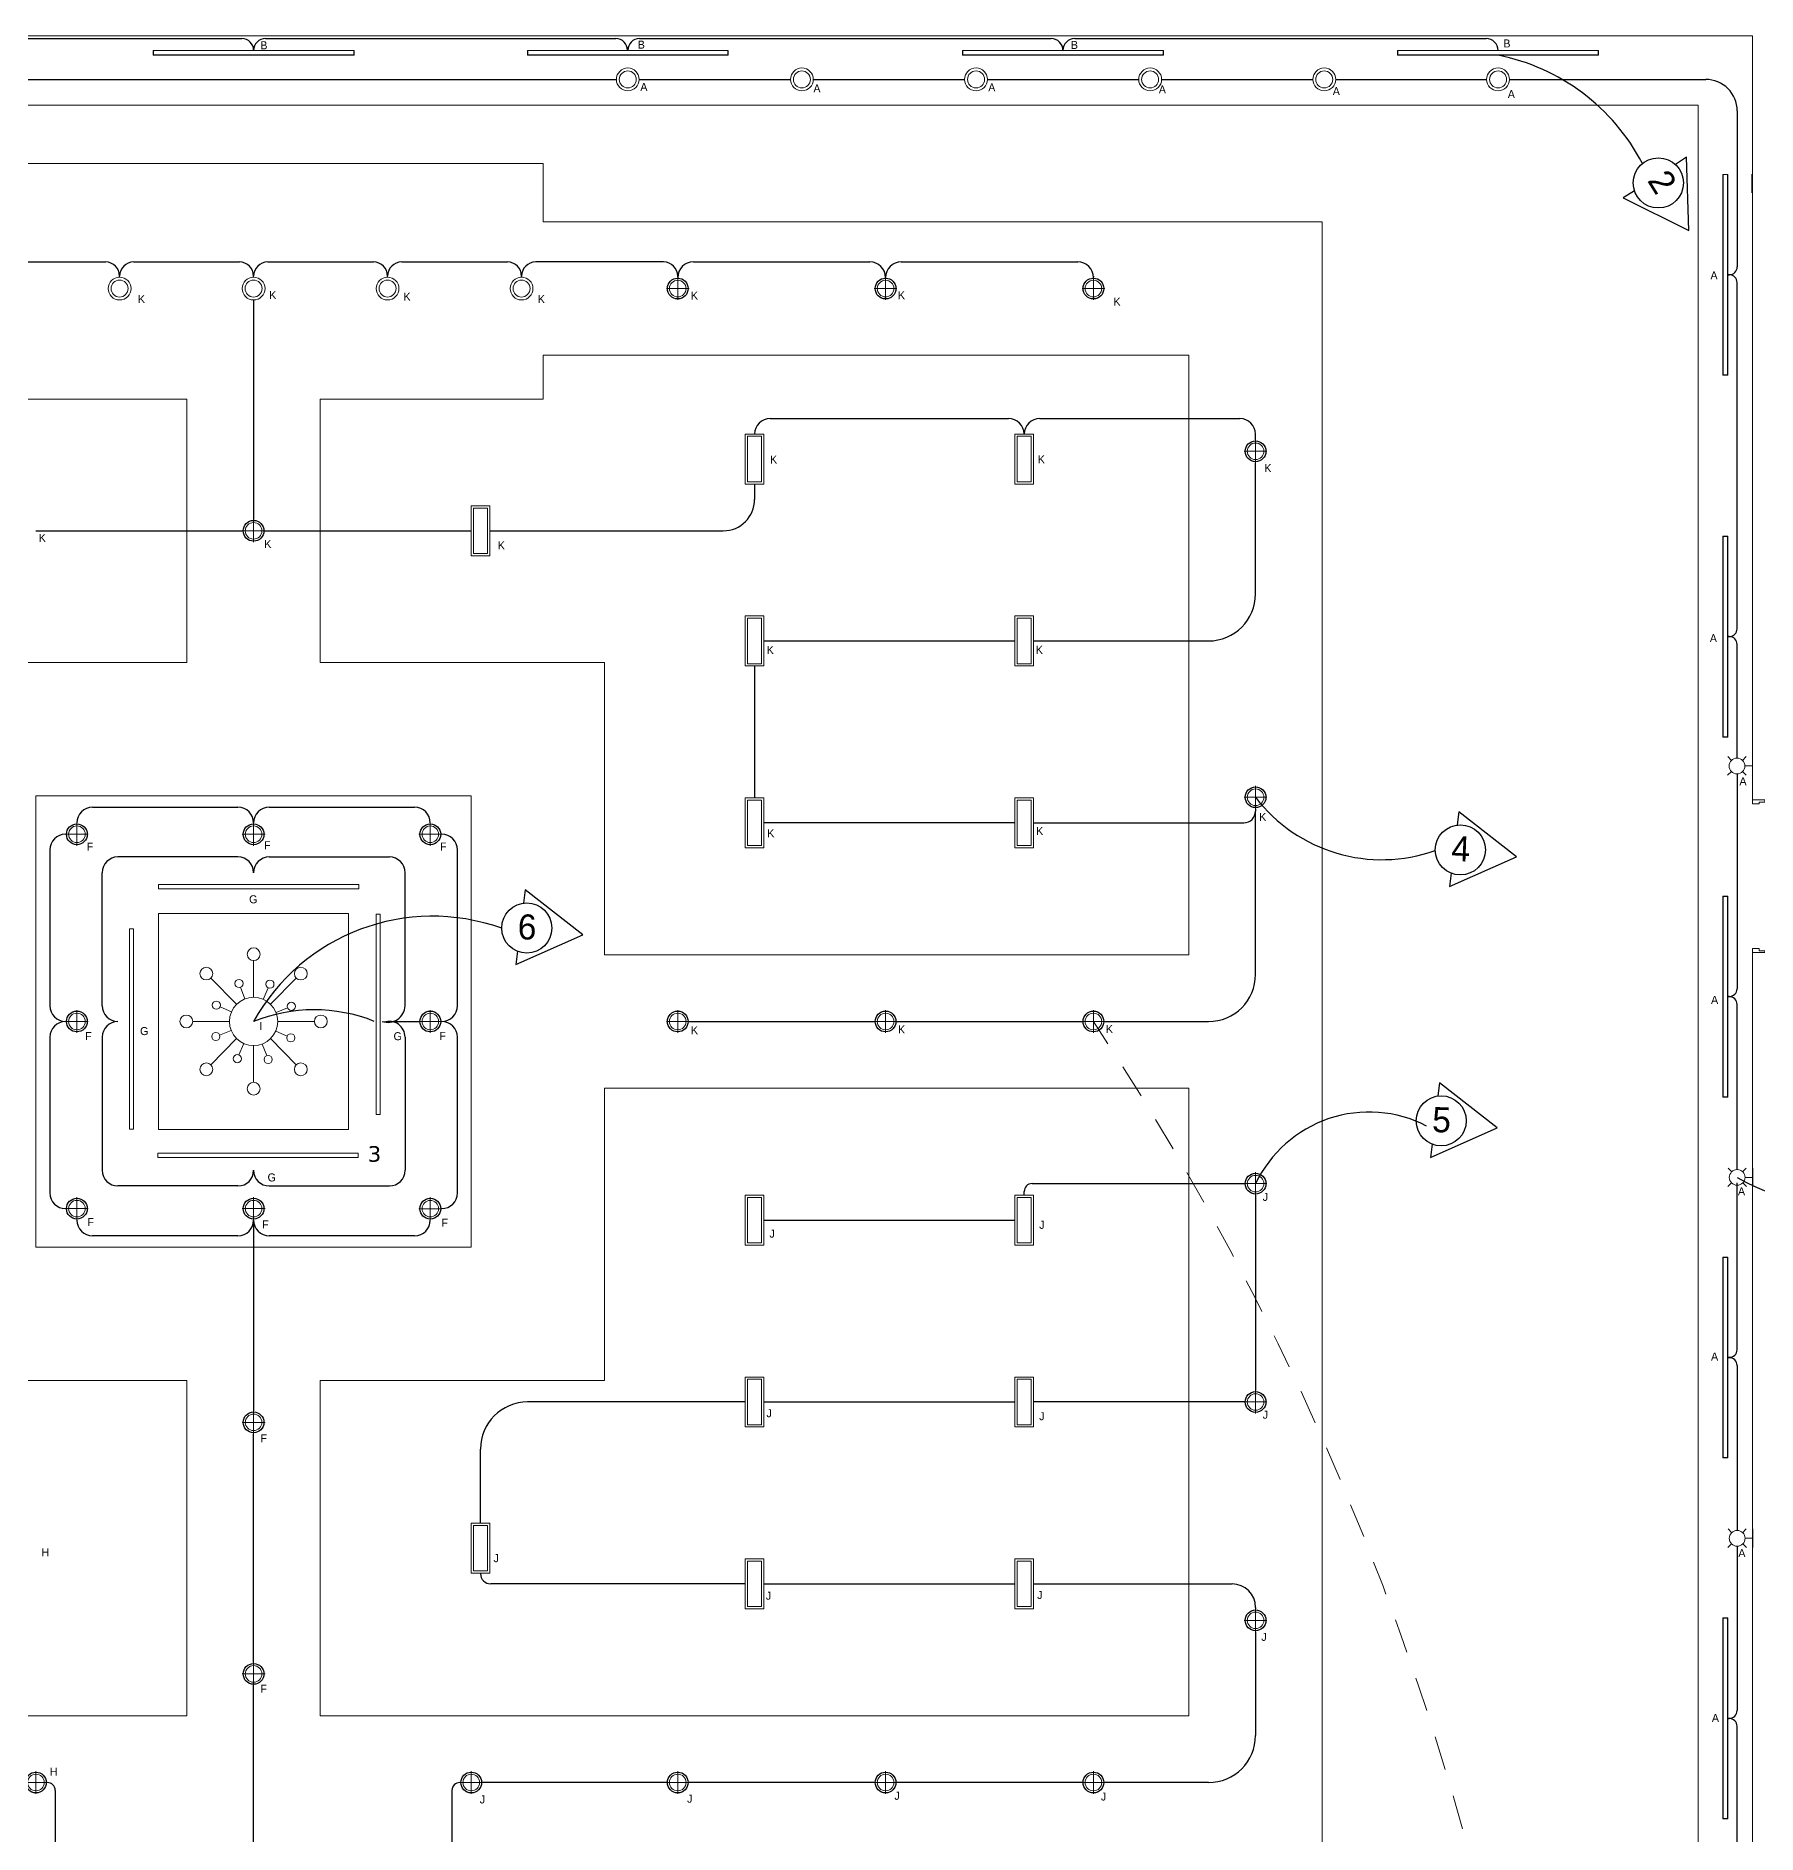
# Model space of a CAD drawing. Header units: inches. Extents: x -2 to 2474, y 1 to 287.
# Drawn here: x 49.32 to 86.95, y 178.92 to 218.22 of the extents above; entities that cross this region are included whole.
import ezdxf

# ---------------------------------------------------------------- set-up
doc = ezdxf.new("R2010")
doc.units = ezdxf.units.IN
doc.header["$MEASUREMENT"] = 0
doc.linetypes.add('JIS_02_0.7', pattern=[1.35, 0.75, -0.6])
for name, color, linetype in [('0.05', 8, 'Continuous'), ('0.09', 2, 'Continuous'), ('0.25', 4, 'Continuous'), ("ELEC'L LTS. & C.O.s", 2, 'Continuous'), ('FLORESCENT', 2, 'Continuous'), ('PDF_0', 7, 'Continuous')]:
    doc.layers.add(name, color=color, linetype=linetype)
doc.layers.add('DLX_LUM', color=7, linetype='Continuous', true_color=0xffd400)
doc.layers.add('DLX_LUMKEY_IDX', color=7, linetype='Continuous', true_color=0x969696)
doc.layers.add('light ln', color=50, linetype='Continuous', lineweight=30)
doc.layers.add('LIGHTS', color=1, linetype='Continuous', lineweight=0)
doc.styles.add('TableTextStyle', font='')
doc.styles.get('TableTextStyle').set_extended_font_data('VERDANA.TTF')

# ---------------------------------------------------------------- blocks, each defined once
blk = doc.blocks.new('FL')
at = {"color": 1}
for p, q in [((-220, 0), (220, 0)), ((0, -220), (0, 220))]:
    blk.add_line(p, q, dxfattribs=at)
blk.add_circle((0, 0), 160, dxfattribs=at)
at = {"layer": '0.09'}
blk.add_circle((0, 0), 200, dxfattribs=at)
blk = doc.blocks.new('circuit')
at = {"color": 0, "lineweight": -2}
for p, q in [((39.528, 74.559), (39.228, 74.059)), ((39.828, 74.059), (39.528, 74.559)), ((39.228, 74.059), (39.334, 74.059)), ((39.721, 74.059), (39.828, 74.059))]:
    blk.add_line(p, q, dxfattribs=at)
blk.add_circle((39.528, 74.109), 0.2, dxfattribs=at)

msp = doc.modelspace()

# ---------------------------------------------------------------- linework, layer by layer
at = {"lineweight": 5}
for p, q in [((86.84643, 201.44121), (86.84643, 218.22183)), ((22.92814, 216.70837), (85.66049, 216.70837)), ((85.66049, 216.70837), (85.65715, 165.40552)), ((77.43942, 214.15903), (77.43942, 145.32785)), ((72.43752, 212.70152), (72.66426, 212.70152)), ((60.40529, 210.28578), (60.40529, 211.24401)), ((74.5244, 211.24401), (60.40529, 211.24401)), ((74.5244, 211.24401), (74.5244, 198.14105)), ((52.61927, 210.28578), (47.74826, 210.28578)), ((52.61927, 204.52836), (52.61927, 210.28578)), ((55.53428, 204.52836), (55.53428, 210.28578)), ((60.40529, 210.28578), (55.53428, 210.28578)), ((46.40343, 204.52836), (52.61927, 204.52836)), ((55.53428, 204.52836), (61.75012, 204.52836)), ((61.75012, 204.52836), (61.75012, 198.14105)), ((49.31845, 201.61334), (58.83511, 201.61334)), ((49.31845, 201.61334), (49.31845, 191.75374)), ((58.83511, 201.61334), (58.83511, 191.75374)), ((61.75012, 198.14105), (74.5244, 198.14105)), ((87.11296, 198.18955), (86.84643, 198.18955)), ((61.75012, 195.22603), (74.5244, 195.22603)), ((61.75012, 195.22603), (61.75012, 188.83872)), ((74.5244, 195.22603), (74.5244, 181.50832)), ((49.31845, 191.75374), (58.83511, 191.75374)), ((46.40343, 188.83872), (52.61927, 188.83872)), ((52.61927, 188.83872), (52.61927, 181.50832)), ((55.53428, 188.83872), (61.75012, 188.83872)), ((55.53428, 188.83872), (55.53428, 181.50832)), ((33.62915, 181.50832), (52.61927, 181.50832)), ((55.53428, 181.50832), (74.5244, 181.50832))]:
    msp.add_line(p, q, dxfattribs=at)
for points in [[(30.71414, 214.15903), (47.74826, 214.15903), (47.74826, 215.43132), (60.40529, 215.43132), (60.40529, 214.15903), (77.43942, 214.15903)], [(52.00003, 199.04347), (56.15352, 199.04347), (56.15352, 194.3236), (52.00003, 194.3236), (52.00003, 199.04347)]]:
    msp.add_lwpolyline(points, dxfattribs=at)
at = {"layer": '0.05', "lineweight": 5}
for p, q in [((53.88798, 197.17617), (53.79057, 197.43033)), ((54.28835, 197.16682), (54.39751, 197.41616)), ((53.59349, 196.89511), (53.34415, 197.00427)), ((54.56681, 196.87899), (54.81962, 196.97982)), ((53.58675, 196.48809), (53.33393, 196.38725)), ((53.8652, 196.20025), (53.75605, 195.95092)), ((54.26558, 196.19091), (54.36298, 195.93675)), ((54.56006, 196.47196), (54.8094, 196.36281))]:
    msp.add_line(p, q, dxfattribs=at)
for centre in [(53.75864, 197.51364), (54.43329, 197.4979), (53.26242, 197.04005), (54.9025, 197.01288), (53.25106, 196.3542), (54.89114, 196.32703), (53.72027, 195.86918), (54.39492, 195.85344)]:
    msp.add_circle(centre, 0.08922, dxfattribs=at)
at = {"layer": '0.25'}
for p, q in [((46.15817, 218.16489), (53.81957, 218.16489)), ((54.33398, 218.16489), (61.99539, 218.16489)), ((62.51482, 218.16489), (71.51322, 218.16489)), ((72.02763, 218.16489), (81.02603, 218.16489)), ((54.07678, 217.90768), (54.07678, 217.90768)), ((46.15037, 217.27241), (62.0082, 217.27241)), ((62.50703, 217.27241), (65.81487, 217.27241)), ((66.31369, 217.27241), (69.62153, 217.27241)), ((70.12036, 217.27241), (73.4282, 217.27241)), ((73.92702, 217.27241), (77.23486, 217.27241)), ((77.73369, 217.27241), (81.03382, 217.27241)), ((81.53265, 217.27241), (85.82511, 217.27241)), ((86.511, 216.5865), (86.51087, 213.17381)), ((48.5272, 213.28215), (50.83902, 213.28215)), ((51.45632, 213.28215), (53.76813, 213.28215)), ((54.38543, 213.28215), (56.69724, 213.28215)), ((57.31454, 213.28215), (59.62635, 213.28215)), ((63.04088, 213.28215), (60.24365, 213.28215)), ((63.69228, 213.28215), (67.55038, 213.28215)), ((68.23627, 213.28215), (72.09438, 213.28215)), ((86.19863, 213.00234), (86.19863, 213.00234)), ((86.19863, 213.00234), (86.19863, 213.00234)), ((86.30495, 213.00234), (86.3394, 213.00234)), ((86.339, 213.00234), (86.30495, 213.00234)), ((51.14767, 212.95093), (51.14767, 212.97351)), ((51.14767, 212.95093), (51.14767, 212.97351)), ((54.07678, 212.95093), (54.07678, 212.97351)), ((54.07678, 212.95093), (54.07678, 212.97351)), ((57.00589, 212.95093), (57.00589, 212.97351)), ((57.00589, 212.95093), (57.00589, 212.97351)), ((59.935, 212.95093), (59.935, 212.97351)), ((59.935, 212.97351), (59.935, 212.95093)), ((63.34953, 212.95093), (63.34953, 212.97351)), ((67.89333, 212.93921), (67.89333, 212.93921)), ((67.89333, 212.93921), (67.89333, 212.93921)), ((72.43732, 212.93921), (72.43732, 212.93921)), ((72.43752, 212.97351), (72.43752, 212.95093)), ((86.51047, 205.26708), (86.51047, 212.83087)), ((54.07678, 212.45211), (54.07678, 207.65648)), ((65.37229, 209.86283), (70.58056, 209.86283)), ((71.26645, 209.86283), (75.63897, 209.86283)), ((65.02934, 209.51989), (65.02934, 209.51989)), ((70.9235, 209.51989), (70.9235, 209.51989)), ((70.9235, 209.51989), (70.9235, 209.51989)), ((75.98191, 209.39386), (75.98191, 209.51989)), ((64.82701, 208.97461), (64.82701, 208.97461)), ((70.72117, 208.97461), (70.72117, 208.97461)), ((75.98191, 206.02873), (75.98191, 208.89503)), ((65.02934, 208.42933), (65.02934, 208.09295)), ((49.31845, 207.40707), (53.85004, 207.40707)), ((53.82736, 207.40707), (53.82736, 207.40707)), ((54.30352, 207.40707), (58.83511, 207.40707)), ((59.23978, 207.40707), (64.34346, 207.40707)), ((59.03744, 206.86179), (59.03744, 206.86179)), ((64.82701, 204.9999), (64.82701, 204.9999)), ((64.82701, 204.9999), (64.82701, 204.9999)), ((65.23168, 204.9999), (70.72117, 204.9999)), ((70.72117, 204.9999), (70.72117, 204.9999)), ((70.72117, 204.9999), (70.72117, 204.9999)), ((71.12584, 204.9999), (74.95308, 204.9999)), ((86.19863, 205.09561), (86.19863, 205.09561)), ((86.19863, 205.09561), (86.19863, 205.09561)), ((86.30495, 205.09561), (86.339, 205.09561)), ((86.339, 205.09561), (86.30495, 205.09561)), ((86.51047, 202.43881), (86.51047, 204.92414)), ((65.02934, 204.45462), (65.02934, 201.57047)), ((86.51043, 202.09572), (86.50995, 197.39843)), ((50.55636, 201.36659), (53.73383, 201.36659)), ((54.41972, 201.36659), (57.5972, 201.36659)), ((75.7325, 201.58316), (75.7325, 201.58316)), ((75.98191, 201.33375), (75.98191, 201.2824)), ((75.98191, 197.71237), (75.98191, 201.2824)), ((50.21341, 201.02365), (50.21341, 201.02365)), ((54.07678, 201.02365), (54.07678, 201.02365)), ((64.82701, 201.0252), (64.82701, 201.0252)), ((70.72117, 201.0252), (65.23168, 201.0252)), ((70.72117, 201.0252), (70.72117, 201.0252)), ((71.12584, 201.0252), (71.12584, 201.0252)), ((71.12584, 201.0252), (75.7247, 201.0252)), ((49.62106, 200.43129), (49.62106, 197.02648)), ((49.964, 200.77423), (49.964, 200.77423)), ((58.5325, 197.02648), (58.5325, 200.43129)), ((65.02934, 200.47992), (65.02934, 200.47992)), ((70.9235, 200.47992), (70.9235, 200.47992)), ((53.73383, 200.27807), (51.10838, 200.27807)), ((54.41972, 200.27807), (57.04517, 200.27807)), ((50.76544, 197.02648), (50.76544, 199.93513)), ((54.07678, 199.93513), (54.07678, 199.93513)), ((54.07678, 199.93513), (54.07678, 199.93513)), ((57.38812, 197.02648), (57.38812, 199.93513)), ((63.34953, 196.93295), (63.34953, 196.93295)), ((63.34953, 196.93295), (63.34953, 196.93295)), ((67.89353, 196.93295), (67.89353, 196.93295)), ((67.89353, 196.93295), (67.89353, 196.93295)), ((72.43752, 196.93295), (72.43752, 196.93295)), ((72.43752, 196.93295), (72.43752, 196.93295)), ((86.19863, 197.18887), (86.19863, 197.18887)), ((86.19863, 197.18887), (86.19863, 197.18887)), ((86.30495, 197.22697), (86.33766, 197.22697)), ((86.33766, 197.22697), (86.30495, 197.22697)), ((86.50913, 193.44719), (86.50913, 197.0555)), ((49.964, 196.68354), (49.964, 196.68354)), ((51.10838, 196.68354), (51.10838, 196.68354)), ((51.10838, 196.68354), (51.10838, 196.68354)), ((57.04517, 196.68354), (57.04517, 196.68354)), ((57.04517, 196.68354), (57.04517, 196.68354)), ((57.04517, 196.68354), (57.69073, 196.68354)), ((63.59895, 196.68354), (67.64411, 196.68354)), ((68.14294, 196.68354), (72.18811, 196.68354)), ((72.68693, 196.68354), (74.95308, 196.68354)), ((49.62106, 196.3406), (49.62106, 192.93579)), ((50.76544, 196.3406), (50.76544, 193.43195)), ((57.38812, 196.3406), (57.38812, 193.43195)), ((58.5325, 192.93579), (58.5325, 196.3406)), ((54.07678, 193.43195), (54.07678, 193.43195)), ((54.07678, 193.43195), (54.07678, 193.43195)), ((53.73383, 193.08901), (51.10838, 193.08901)), ((54.41972, 193.08901), (57.04517, 193.08901)), ((70.9235, 192.88716), (70.9235, 192.96768)), ((71.09497, 193.13915), (75.7325, 193.13915)), ((86.50913, 189.51076), (86.50913, 193.15979)), ((75.98191, 192.88973), (75.98191, 188.61659)), ((54.07678, 192.34343), (54.07678, 188.17183)), ((65.23168, 192.34188), (70.72117, 192.34188)), ((70.72117, 192.34188), (70.72117, 192.34188)), ((53.73383, 192.00049), (50.55636, 192.00049)), ((57.5972, 192.00049), (54.41972, 192.00049)), ((86.19863, 189.28213), (86.19863, 189.28213)), ((86.19863, 189.28213), (86.19863, 189.28213)), ((86.30495, 189.33929), (86.33766, 189.33929)), ((86.33764, 189.33929), (86.30495, 189.33929)), ((86.50911, 189.1678), (86.50875, 185.5595)), ((64.82701, 188.36717), (60.06627, 188.36717)), ((64.82701, 188.36717), (64.82701, 188.36717)), ((64.82701, 188.36717), (64.82701, 188.36717)), ((65.23168, 188.36717), (70.72117, 188.36717)), ((70.72117, 188.36717), (70.72117, 188.36717)), ((70.72117, 188.36717), (70.72117, 188.36717)), ((75.7325, 188.36717), (71.12584, 188.36717)), ((54.07678, 182.67403), (54.07678, 187.67301)), ((59.03744, 185.7188), (59.03744, 187.33835)), ((58.83511, 185.17352), (58.83511, 185.17352)), ((86.50871, 185.21638), (86.50834, 181.62306)), ((59.03744, 184.62824), (59.03744, 184.61538)), ((64.82701, 184.39247), (59.26036, 184.39247)), ((64.82701, 184.39247), (64.82701, 184.39247)), ((65.23168, 184.39247), (70.72117, 184.39247)), ((70.72117, 184.39247), (70.72117, 184.39247)), ((71.12584, 184.39247), (75.4675, 184.39247)), ((75.98191, 183.87805), (75.98191, 183.84461)), ((75.98191, 183.34579), (75.98191, 181.07964)), ((54.07678, 177.92642), (54.07678, 182.17521)), ((86.19863, 181.37539), (86.19863, 181.37539)), ((86.19863, 181.37539), (86.19863, 181.37539)), ((86.30495, 181.4516), (86.33647, 181.4516)), ((86.33687, 181.4516), (86.30495, 181.4516)), ((86.50794, 177.6718), (86.50794, 181.28013)), ((49.56786, 180.05081), (49.56786, 180.05081)), ((58.5857, 180.05081), (58.5857, 180.05081)), ((63.10012, 180.05081), (59.08452, 180.05081)), ((67.64411, 180.05081), (63.59895, 180.05081)), ((72.18811, 180.05081), (68.14294, 180.05081)), ((74.95308, 180.05081), (72.68693, 180.05081)), ((49.73933, 179.87934), (49.73933, 175.27104)), ((58.41422, 179.87934), (58.41422, 175.09957))]:
    msp.add_line(p, q, dxfattribs=at)
at = {"layer": '0.25', "color": 5}
msp.add_line((53.82736, 212.70152), (53.82736, 212.70152), dxfattribs=at)
at = {"layer": '0.25'}
for centre, radius, start, end in [((53.81957, 217.90768), 0.25721, 0, 89.999997), ((54.33398, 217.90768), 0.25721, 89.999997, 180), ((61.99539, 217.90768), 0.25721, 0, 89.999997), ((62.51482, 217.90768), 0.25721, 90.000001, 180), ((71.51322, 217.90768), 0.25721, 0, 90.000001), ((72.02763, 217.90768), 0.25721, 90.000001, 180), ((81.02603, 217.90768), 0.25721, 0, 90.000001), ((80.39613, 213.33204), 4.55652, 27.465401, 78.773448), ((85.82511, 216.58652), 0.68589, 359.997861, 90), ((50.83902, 212.97351), 0.30865, 0, 90), ((51.45632, 212.97351), 0.30865, 90, 180), ((53.76813, 212.97351), 0.30865, 0, 90), ((54.38543, 212.97351), 0.30865, 90, 180), ((56.69724, 212.97351), 0.30865, 0, 90), ((57.31454, 212.97351), 0.30865, 90, 180), ((59.62635, 212.97351), 0.30865, 0, 90), ((60.24365, 212.97351), 0.30865, 90, 180), ((63.04088, 212.97351), 0.30865, 0, 90), ((63.69228, 212.93921), 0.34294, 90, 180), ((67.55038, 212.93921), 0.34294, 0, 90), ((68.23627, 212.93921), 0.34294, 90, 180), ((72.09438, 212.93921), 0.34294, 0, 90), ((86.339, 212.83087), 0.17147, 0, 90), ((86.3394, 213.17382), 0.17147, 270, 359.997861), ((86.3394, 213.17382), 0.17147, 270, 359.997861), ((65.37229, 209.51989), 0.34294, 90, 180), ((70.58056, 209.51989), 0.34294, 0, 90), ((71.26645, 209.51989), 0.34294, 90, 180), ((75.63897, 209.51989), 0.34294, 0, 90), ((64.34346, 208.09295), 0.68589, 270, 0), ((74.95308, 206.02873), 1.02883, 270, 0), ((86.339, 205.26708), 0.17147, 270, 270), ((86.339, 205.26708), 0.17147, 270, 0), ((86.339, 205.26708), 0.17147, 270, 0), ((86.339, 204.92414), 0.17147, 90, 90), ((86.339, 204.92414), 0.17147, 0, 90), ((50.55636, 201.02365), 0.34294, 90, 180), ((53.73383, 201.02365), 0.34294, 0, 90), ((54.41972, 201.02365), 0.34294, 90, 180), ((57.5972, 201.02365), 0.34294, 0, 90), ((75.7247, 201.2824), 0.25721, 270, 0), ((78.73961, 203.68914), 3.46988, 217.368058, 289.734039), ((49.964, 200.43129), 0.34294, 90, 180), ((58.18955, 200.43129), 0.34294, 0, 90), ((51.10838, 199.93513), 0.34294, 90, 180), ((53.73383, 199.93513), 0.34294, 0, 90), ((54.41972, 199.93513), 0.34294, 90, 180), ((57.04517, 199.93513), 0.34294, 0, 90), ((57.98838, 194.50653), 4.47661, 70.257519, 150.901868), ((74.95308, 197.71237), 1.02883, 270, 0), ((86.33848, 197.39844), 0.17147, 270, 359.994146), ((49.964, 197.02648), 0.34294, 180, 270), ((51.10838, 197.02648), 0.34294, 180, 270), ((55.39995, 193.37581), 3.56256, 68.318147, 111.802674), ((57.01292, 197.03984), 0.37544, 250.4351, 357.960466), ((58.18955, 197.02648), 0.34294, 270, 0), ((86.33766, 197.0555), 0.17147, 0, 90), ((86.33766, 197.0555), 0.17147, 0, 90), ((49.964, 196.3406), 0.34294, 90, 180), ((51.10838, 196.3406), 0.34294, 90, 180), ((57.04194, 196.33926), 0.34617, 0.221406, 109.308733), ((58.18955, 196.3406), 0.34294, 0, 90), ((78.46323, 191.95393), 2.74985, 62.752919, 154.468333), ((51.10838, 193.43195), 0.34294, 180, 270), ((53.73383, 193.43195), 0.34294, 270, 0), ((54.41972, 193.43195), 0.34294, 180, 270), ((57.04517, 193.43195), 0.34294, 270, 0), ((71.09497, 192.96768), 0.17147, 90, 180), ((88.52748, 196.67701), 3.95412, 239.340629, 289.538449), ((49.964, 192.93579), 0.34294, 180, 270), ((58.18955, 192.93579), 0.34294, 270, 0), ((50.55636, 192.34343), 0.34294, 180, 270), ((53.73383, 192.34343), 0.34294, 270, 0), ((54.41972, 192.34343), 0.34294, 180, 270), ((57.5972, 192.34343), 0.34294, 270, 0), ((86.33766, 189.51076), 0.17147, 270, 0), ((86.33764, 189.16782), 0.17147, 359.994146, 90), ((60.06627, 187.33835), 1.02883, 90, 180), ((59.26036, 184.61538), 0.22291, 180, 270), ((75.4675, 183.87805), 0.51441, 0, 90), ((86.33687, 181.62307), 0.17147, 270, 359.994146), ((86.33647, 181.28013), 0.17147, 0, 90), ((74.95308, 181.07964), 1.02883, 270, 0), ((49.56786, 179.87934), 0.17147, 0, 90), ((58.5857, 179.87934), 0.17147, 90, 180)]:
    msp.add_arc(centre, radius, start, end, dxfattribs=at)
at = {"layer": '0.25', "linetype": 'JIS_02_0.7', "lineweight": 9}
msp.add_arc((20.77971, 162.38678), 62.00642, 359.3609808, 33.5810598, dxfattribs=at)
at = {"layer": 'DLX_LUM', "lineweight": 5, "transparency": 33554585}
for points in [[(58.88312, 206.9098, 0), (59.18491, 206.9098, 0)], [(59.18491, 206.9098, 0), (58.88312, 206.9098, 0)], [(64.87502, 204.50264, 0), (65.17681, 204.50264, 0)], [(65.17681, 204.50264, 0), (64.87502, 204.50264, 0)], [(70.76918, 204.50264, 0), (71.07097, 204.50264, 0)], [(71.07097, 204.50264, 0), (70.76918, 204.50264, 0)], [(64.87502, 200.52793, 0), (65.17681, 200.52793, 0)], [(65.17681, 200.52793, 0), (64.87502, 200.52793, 0)], [(70.76918, 200.52793, 0), (71.07097, 200.52793, 0)], [(71.07097, 200.52793, 0), (70.76918, 200.52793, 0)], [(64.87502, 187.86991, 0), (65.17681, 187.86991, 0)], [(65.17681, 187.86991, 0), (64.87502, 187.86991, 0)], [(70.76918, 187.86991, 0), (71.07097, 187.86991, 0)], [(71.07097, 187.86991, 0), (70.76918, 187.86991, 0)], [(58.88312, 184.67625, 0), (59.18491, 184.67625, 0)], [(59.18491, 184.67625, 0), (58.88312, 184.67625, 0)], [(64.87502, 183.8952, 0), (65.17681, 183.8952, 0)], [(65.17681, 183.8952, 0), (64.87502, 183.8952, 0)], [(70.76918, 183.8952, 0), (71.07097, 183.8952, 0)], [(71.07097, 183.8952, 0), (70.76918, 183.8952, 0)]]:
    msp.add_polyline3d(points, dxfattribs=at)
at = {"layer": "ELEC'L LTS. & C.O.s", "lineweight": 5}
for p, q in [((54.07678, 197.21111), (54.07678, 198.01341)), ((53.70626, 197.0591), (53.1428, 197.63024)), ((54.44729, 197.0591), (55.01076, 197.63024)), ((53.54921, 196.68354), (52.7469, 196.68354)), ((54.60435, 196.68354), (55.40665, 196.68354)), ((53.70626, 196.30798), (53.1428, 195.73684)), ((54.07678, 196.15597), (54.07678, 195.35367)), ((54.44729, 196.30798), (55.01076, 195.73684))]:
    msp.add_line(p, q, dxfattribs=at)
for centre, radius in [((54.07678, 198.1534), 0.13999), ((53.04448, 197.72989), 0.13999), ((55.10907, 197.72989), 0.13999), ((54.07678, 196.68354), 0.52757), ((52.60692, 196.68354), 0.13999), ((55.54664, 196.68354), 0.13999), ((53.04448, 195.63718), 0.13999), ((55.10907, 195.63718), 0.13999), ((54.07678, 195.21368), 0.13999)]:
    msp.add_circle(centre, radius, dxfattribs=at)
at = {"layer": 'FLORESCENT', "lineweight": 5}
for p, q in [((60.06235, 217.80137), (60.06235, 217.90768)), ((86.30495, 210.80708), (86.19863, 210.80708)), ((64.82701, 209.51989), (64.82701, 208.42933)), ((64.82701, 209.51989), (65.23168, 209.51989)), ((65.18367, 209.47188), (64.87502, 209.47188)), ((64.87502, 209.47188), (64.87502, 208.47734)), ((65.18367, 208.47734), (65.18367, 209.47188)), ((65.23168, 208.42933), (65.23168, 209.51989)), ((70.72117, 209.51989), (70.72117, 208.42933)), ((70.72117, 209.51989), (71.12584, 209.51989)), ((71.07783, 209.47188), (70.76918, 209.47188)), ((70.76918, 209.47188), (70.76918, 208.47734)), ((71.07783, 208.47734), (71.07783, 209.47188)), ((71.12584, 208.42933), (71.12584, 209.51989)), ((65.23168, 208.42933), (64.82701, 208.42933)), ((65.18367, 208.47734), (64.87502, 208.47734)), ((71.12584, 208.42933), (70.72117, 208.42933)), ((71.07783, 208.47734), (70.76918, 208.47734)), ((58.83511, 207.95235), (58.83511, 206.86179)), ((58.83511, 207.95235), (59.23978, 207.95235)), ((59.19177, 207.90433), (58.88312, 207.90433)), ((58.88312, 207.90433), (58.88312, 206.9098)), ((59.19177, 206.9098), (59.19177, 207.90433)), ((59.23978, 206.86179), (59.23978, 207.95235)), ((59.23978, 206.86179), (58.83511, 206.86179)), ((58.88312, 206.9098), (59.19177, 206.9098)), ((64.82701, 205.54518), (64.82701, 204.45462)), ((64.82701, 205.54518), (65.23168, 205.54518)), ((65.23168, 204.45462), (65.23168, 205.54518)), ((70.72117, 205.54518), (70.72117, 204.45462)), ((70.72117, 205.54518), (71.12584, 205.54518)), ((70.72117, 205.54518), (70.72117, 204.45462)), ((71.12584, 204.45462), (71.12584, 205.54518)), ((65.18367, 205.49717), (64.87502, 205.49717)), ((64.87502, 205.49717), (64.87502, 204.50264)), ((65.18367, 204.50264), (65.18367, 205.49717)), ((71.07783, 205.49717), (70.76918, 205.49717)), ((70.76918, 205.49717), (70.76918, 204.50264)), ((70.76918, 205.49717), (70.76918, 204.50264)), ((71.07783, 204.50264), (71.07783, 205.49717)), ((65.23168, 204.45462), (64.82701, 204.45462)), ((64.87502, 204.50264), (65.18367, 204.50264)), ((71.12584, 204.45462), (70.72117, 204.45462)), ((70.76918, 204.50264), (71.07783, 204.50264)), ((86.30495, 202.90034), (86.19863, 202.90034)), ((64.82701, 201.57047), (64.82701, 200.47992)), ((64.82701, 201.57047), (65.23168, 201.57047)), ((65.18367, 201.52246), (64.87502, 201.52246)), ((64.87502, 201.52246), (64.87502, 200.52793)), ((65.18367, 200.52793), (65.18367, 201.52246)), ((65.23168, 200.47992), (65.23168, 201.57047)), ((70.72117, 201.57047), (70.72117, 200.47992)), ((70.72117, 201.57047), (71.12584, 201.57047)), ((71.07783, 201.52246), (70.76918, 201.52246)), ((70.76918, 201.52246), (70.76918, 200.52793)), ((71.07783, 200.52793), (71.07783, 201.52246)), ((71.12584, 200.47992), (71.12584, 201.57047)), ((65.23168, 200.47992), (64.82701, 200.47992)), ((64.87502, 200.52793), (65.18367, 200.52793)), ((71.12584, 200.47992), (70.72117, 200.47992)), ((70.76918, 200.52793), (71.07783, 200.52793)), ((86.30495, 195.03171), (86.19863, 195.03171)), ((64.82701, 192.88716), (64.82701, 191.7966)), ((64.82701, 192.88716), (65.23168, 192.88716)), ((65.18367, 192.83915), (64.87502, 192.83915)), ((64.87502, 192.83915), (64.87502, 191.84462)), ((65.18367, 191.84462), (65.18367, 192.83915)), ((65.23168, 191.7966), (65.23168, 192.88716)), ((70.72117, 192.88716), (70.72117, 191.7966)), ((70.72117, 192.88716), (71.12584, 192.88716)), ((71.07783, 192.83915), (70.76918, 192.83915)), ((70.76918, 192.83915), (70.76918, 191.84462)), ((71.07783, 191.84462), (71.07783, 192.83915)), ((71.12584, 191.7966), (71.12584, 192.88716)), ((65.23168, 191.7966), (64.82701, 191.7966)), ((65.18367, 191.84462), (64.87502, 191.84462)), ((71.12584, 191.7966), (70.72117, 191.7966)), ((71.07783, 191.84462), (70.76918, 191.84462)), ((64.82701, 188.91245), (64.82701, 187.8219)), ((64.82701, 188.91245), (65.23168, 188.91245)), ((64.82701, 188.91245), (64.82701, 187.8219)), ((65.18367, 188.86444), (64.87502, 188.86444)), ((64.87502, 188.86444), (64.87502, 187.86991)), ((64.87502, 188.86444), (64.87502, 187.86991)), ((65.18367, 187.86991), (65.18367, 188.86444)), ((65.23168, 187.8219), (65.23168, 188.91245)), ((70.72117, 188.91245), (70.72117, 187.8219)), ((70.72117, 188.91245), (71.12584, 188.91245)), ((70.72117, 188.91245), (70.72117, 187.8219)), ((71.07783, 188.86444), (70.76918, 188.86444)), ((70.76918, 188.86444), (70.76918, 187.86991)), ((70.76918, 188.86444), (70.76918, 187.86991)), ((71.07783, 187.86991), (71.07783, 188.86444)), ((71.12584, 187.8219), (71.12584, 188.91245)), ((64.87502, 187.86991), (65.18367, 187.86991)), ((70.76918, 187.86991), (71.07783, 187.86991)), ((65.23168, 187.8219), (64.82701, 187.8219)), ((71.12584, 187.8219), (70.72117, 187.8219)), ((86.30495, 187.14402), (86.19863, 187.14402)), ((58.83511, 185.7188), (58.83511, 184.62824)), ((58.83511, 185.7188), (59.23978, 185.7188)), ((59.19177, 185.67079), (58.88312, 185.67079)), ((58.88312, 185.67079), (58.88312, 184.67625)), ((59.19177, 184.67625), (59.19177, 185.67079)), ((59.23978, 184.62824), (59.23978, 185.7188)), ((64.82701, 184.93775), (64.82701, 183.84719)), ((64.82701, 184.93775), (65.23168, 184.93775)), ((65.18367, 184.88973), (64.87502, 184.88973)), ((64.87502, 184.88973), (64.87502, 183.8952)), ((65.18367, 183.8952), (65.18367, 184.88973)), ((65.23168, 183.84719), (65.23168, 184.93775)), ((70.72117, 184.93775), (70.72117, 183.84719)), ((70.72117, 184.93775), (71.12584, 184.93775)), ((71.07783, 184.88973), (70.76918, 184.88973)), ((70.76918, 184.88973), (70.76918, 183.8952)), ((71.07783, 183.8952), (71.07783, 184.88973)), ((71.12584, 183.84719), (71.12584, 184.93775)), ((59.23978, 184.62824), (58.83511, 184.62824)), ((58.88312, 184.67625), (59.19177, 184.67625)), ((65.23168, 183.84719), (64.82701, 183.84719)), ((64.87502, 183.8952), (65.18367, 183.8952)), ((71.12584, 183.84719), (70.72117, 183.84719)), ((70.76918, 183.8952), (71.07783, 183.8952)), ((86.30495, 179.25634), (86.19863, 179.25634))]:
    msp.add_line(p, q, dxfattribs=at)
for points in [[(51.88151, 217.90768), (56.27204, 217.90768), (56.27204, 217.80137), (51.88151, 217.80137), (51.88151, 217.90768)], [(60.06235, 217.90768), (64.45288, 217.90768), (64.45288, 217.80137), (60.06235, 217.80137), (60.06235, 217.90768)], [(69.57516, 217.90768), (73.96569, 217.90768), (73.96569, 217.80137), (69.57516, 217.80137)], [(69.57516, 217.90768), (69.57516, 217.85453)], [(69.57516, 217.80137), (69.57516, 217.85453)], [(79.08797, 217.90768), (83.4785, 217.90768), (83.4785, 217.80137), (79.08797, 217.80137), (79.08797, 217.90768)], [(86.19863, 210.80708), (86.19863, 215.19761), (86.30495, 215.19761), (86.30495, 210.80708), (86.19863, 210.80708)], [(86.19863, 202.90034), (86.19863, 207.29087), (86.30495, 207.29087), (86.30495, 202.90034), (86.19863, 202.90034)], [(86.19863, 195.03171), (86.19863, 199.42224), (86.30495, 199.42224), (86.30495, 195.03171), (86.19863, 195.03171)], [(86.19863, 187.14402), (86.19863, 191.53455), (86.30495, 191.53455), (86.30495, 187.14402), (86.19863, 187.14402)], [(86.19863, 179.25634), (86.19863, 183.64687), (86.30495, 183.64687), (86.30495, 179.25634), (86.19863, 179.25634)]]:
    msp.add_lwpolyline(points, dxfattribs=at)
for points in [[(51.88837, 217.90082), (56.26518, 217.90082), (56.26518, 217.80823), (51.88837, 217.80823)], [(60.06921, 217.90082), (64.44602, 217.90082), (64.44602, 217.80823), (60.06921, 217.80823)], [(69.58202, 217.90082), (73.95883, 217.90082), (73.95883, 217.80823), (69.58202, 217.80823)], [(79.09483, 217.90082), (83.47164, 217.90082), (83.47164, 217.80823), (79.09483, 217.80823)], [(86.20549, 210.81394), (86.20549, 215.19075), (86.29809, 215.19075), (86.29809, 210.81394)], [(86.20549, 202.9072), (86.20549, 207.28401), (86.29809, 207.28401), (86.29809, 202.9072)], [(52.00081, 199.67406), (56.37762, 199.67406), (56.37762, 199.58147), (52.00081, 199.58147)], [(86.20549, 195.03857), (86.20549, 199.41538), (86.29809, 199.41538), (86.29809, 195.03857)], [(56.75343, 194.65076), (56.75343, 199.02757), (56.84602, 199.02757), (56.84602, 194.65076)], [(51.36202, 194.32953), (51.36202, 198.70634), (51.45461, 198.70634), (51.45461, 194.32953)], [(51.98647, 193.80183), (56.36328, 193.80183), (56.36328, 193.70923), (51.98647, 193.70923)], [(86.20549, 187.15088), (86.20549, 191.52769), (86.29809, 191.52769), (86.29809, 187.15088)], [(86.20549, 179.2632), (86.20549, 183.64001), (86.29809, 183.64001), (86.29809, 179.2632)]]:
    msp.add_lwpolyline(points, close=True, dxfattribs=at)
for centre, radius in [((62.25761, 217.27241), 0.24941), ((62.25761, 217.27241), 0.18567), ((66.06428, 217.27241), 0.24941), ((66.06428, 217.27241), 0.18567), ((69.87094, 217.27241), 0.24941), ((69.87094, 217.27241), 0.18567), ((73.67761, 217.27241), 0.24941), ((73.67761, 217.27241), 0.18567), ((77.48428, 217.27241), 0.24941), ((77.48428, 217.27241), 0.18567), ((81.28323, 217.27241), 0.24941), ((81.28323, 217.27241), 0.18567)]:
    msp.add_circle(centre, radius, dxfattribs=at)
at = {"layer": 'FLORESCENT', "color": 5, "lineweight": 5}
for centre, radius in [((51.14767, 212.70152), 0.24941), ((51.14767, 212.70152), 0.18567), ((54.07678, 212.70152), 0.24941), ((54.07678, 212.70152), 0.18567), ((57.00589, 212.70152), 0.24941), ((57.00589, 212.70152), 0.18567), ((59.935, 212.70152), 0.24941), ((59.935, 212.70152), 0.18567)]:
    msp.add_circle(centre, radius, dxfattribs=at)
at = {"layer": 'light ln', "lineweight": 5}
for p, q in [((86.83266, 215.19785), (86.83266, 214.79346)), ((86.30694, 202.47148), (86.38783, 202.39059)), ((86.70729, 202.47148), (86.6264, 202.39059)), ((86.84643, 202.47148), (86.84643, 202.06709)), ((86.38379, 202.14797), (86.3029, 202.06709)), ((86.63044, 202.14797), (86.71133, 202.06709)), ((86.67869, 202.26726), (86.84643, 202.26726)), ((86.31097, 193.47984), (86.39186, 193.39895)), ((86.71132, 193.47984), (86.63043, 193.39895)), ((86.85046, 193.47984), (86.85046, 193.07544)), ((86.38782, 193.15633), (86.30693, 193.07544)), ((86.63447, 193.15633), (86.71536, 193.07544)), ((86.68272, 193.27562), (86.85046, 193.27562)), ((86.31097, 185.59215), (86.39186, 185.51126)), ((86.71132, 185.59215), (86.63043, 185.51126)), ((86.85046, 185.59215), (86.85046, 185.18776)), ((86.38782, 185.26865), (86.30693, 185.18776)), ((86.63447, 185.26865), (86.71536, 185.18776)), ((86.68272, 185.38794), (86.85046, 185.38794))]:
    msp.add_line(p, q, dxfattribs=at)
for centre in [(86.50712, 202.26726), (86.51115, 193.27562), (86.51115, 185.38794)]:
    msp.add_circle(centre, 0.17158, dxfattribs=at)
at = {"layer": 'PDF_0', "lineweight": 5}
for points in [[(44.48604, 218.22183), (86.84643, 218.22183)], [(86.84643, 201.53005), (87.11296, 201.53005), (87.11296, 201.47674), (86.98858, 201.47674), (86.98858, 201.44121), (86.84643, 201.44121)]]:
    msp.add_lwpolyline(points, dxfattribs=at)
msp.add_lwpolyline([(86.84643, 198.18955), (86.84643, 164.20522), (83.89142, 164.20522, 0.41421356), (82.1767, 162.49051), (82.1767, 159.20348)], format="xyb", dxfattribs=at)
msp.add_lwpolyline([(87.11296, 198.18955), (87.11296, 198.22508), (86.98858, 198.22508), (86.98858, 198.27839), (86.84643, 198.27839), (86.84643, 198.18955)], close=True, dxfattribs=at)

# ---------------------------------------------------------------- block references
at = {"color": 6, "lineweight": -2, "transparency": 33554585, "xscale": 2.739726574430336, "yscale": 2.739726574430336, "zscale": 2.739726574430336}
for p, rotation in [((65.99455, 444.3557), 212.7588590725172), ((-107.88599, 332.63978), 263.0080133369735), ((-128.2966, 330.93225), 263.0080133369735), ((-108.30431, 326.7183), 263.0080133369735)]:
    msp.add_blockref('circuit', p, dxfattribs=dict(at, rotation=rotation))
at = {"layer": 'LIGHTS', "color": 1, "lineweight": 5, "xscale": 0.001133695354050328, "yscale": 0.001133695354050328, "zscale": 0.001133695354050328}
for p in [(63.34953, 212.70152), (67.89353, 212.70152), (72.43752, 212.70152), (75.98191, 209.14444), (54.07678, 207.40707), (75.98191, 201.58316), (50.21341, 200.77423), (54.07678, 200.77423), (57.94014, 200.77423), (50.21341, 196.68354), (57.94014, 196.68354), (63.34953, 196.68354), (67.89353, 196.68354), (72.43752, 196.68354), (75.98191, 193.13915), (50.21341, 192.59284), (54.07678, 192.59284), (57.94014, 192.59228), (75.98191, 188.36717), (54.07678, 187.92242), (54.07678, 182.42462), (49.31845, 180.05081), (58.83511, 180.05081), (63.34953, 180.05081), (67.89353, 180.05081), (72.43752, 180.05081)]:
    msp.add_blockref('FL', p, dxfattribs=at)
at = {"layer": 'LIGHTS', "color": 1, "lineweight": 5, "xscale": 0.001133695354050328, "yscale": 0.001133695354050328, "zscale": 0.001133695354050328, "rotation": 180}
msp.add_blockref('FL', (75.98191, 183.5952), dxfattribs=at)

# ---------------------------------------------------------------- texts
at = {"color": 7, "transparency": 33554585, "char_height": 0.1749, "attachment_point": 1}
for s, insert in [('B', (54.22397, 218.10532)), ('B', (62.47459, 218.11913)), ('B', (71.94305, 218.11253)), ('B', (81.39895, 218.14515)), ('A', (62.53167, 217.19419)), ('A', (66.31545, 217.16214)), ('A', (70.13765, 217.18324)), ('A', (73.86661, 217.14074)), ('A', (77.66946, 217.10352)), ('A', (81.49582, 217.0383)), ('A', (85.92698, 213.07643)), ('K', (54.41821, 212.64731)), ('K', (57.35385, 212.61196)), ('K', (63.63665, 212.6348)), ('K', (68.16321, 212.64271)), ('K', (51.54793, 212.55923)), ('K', (60.2895, 212.55895)), ('K', (72.8746, 212.5017)), ('K', (65.36677, 209.05264)), ('K', (71.2204, 209.05748)), ('K', (76.17375, 208.86474)), ('K', (49.37893, 207.33948)), ('K', (54.3103, 207.20719)), ('K', (59.41476, 207.17554)), ('A', (85.91307, 205.14819)), ('K', (65.29343, 204.88976)), ('K', (71.17499, 204.89311)), ('A', (86.56034, 202.0212)), ('K', (76.06017, 201.24139)), ('K', (65.3052, 200.88552)), ('K', (71.18554, 200.93406)), ('F', (50.42832, 200.5923)), ('F', (54.30418, 200.62269)), ('F', (58.15231, 200.59388)), ('G', (53.97876, 199.4409)), ('A', (85.93978, 197.24236)), ('G', (51.59533, 196.56107)), ('I', (54.20339, 196.66992)), ('K', (63.63825, 196.57807)), ('K', (68.1644, 196.5961)), ('K', (72.70916, 196.60667)), ('F', (50.39378, 196.45337)), ('G', (57.1368, 196.44837)), ('F', (58.13748, 196.45492)), ('G', (54.38204, 193.3624)), ('A', (86.52776, 193.05919)), ('J', (76.13832, 192.93701)), ('F', (50.44279, 192.38754)), ('F', (54.26328, 192.33516)), ('F', (58.1849, 192.37215)), ('J', (71.25241, 192.3267)), ('J', (65.35395, 192.13397)), ('A', (85.93946, 189.4476)), ('J', (65.28853, 188.20895)), ('J', (71.25128, 188.14471)), ('J', (76.1372, 188.17683)), ('F', (54.22708, 187.66127)), ('H', (49.44024, 185.16983)), ('A', (86.53618, 185.15186)), ('J', (59.32285, 185.04146)), ('J', (65.27599, 184.22135)), ('J', (71.2066, 184.23741)), ('J', (76.1086, 183.32195)), ('F', (54.22325, 182.18717)), ('A', (85.95797, 181.5489)), ('H', (49.61863, 180.37244)), ('J', (59.0206, 179.76837)), ('J', (63.55294, 179.78442)), ('J', (68.08527, 179.84867)), ('J', (72.60152, 179.83261))]:
    msp.add_mtext_dynamic_manual_height_columns(s, width=0.2521589, gutter_width=0.87431, heights=[0], dxfattribs=dict(at, insert=insert))
at = {"transparency": 33554585, "char_height": 0.54795, "attachment_point": 1}
for s, insert, rotation in [('2', (84.99923, 215.35269), 302.072588), ('4', (80.27363, 200.73758), 358.028741), ('6', (59.86302, 199.03005), 358.028741), ('5', (79.85531, 194.8161), 358.028741)]:
    msp.add_mtext_dynamic_manual_height_columns(s, width=0.7901584, gutter_width=2.73973, heights=[0], dxfattribs=dict(at, insert=insert, rotation=rotation))
at = {"layer": 'DLX_LUMKEY_IDX', "style": 'TableTextStyle'}
msp.add_text('3', height=0.34021, dxfattribs=at).set_placement((56.5708, 193.61821))

doc.saveas('drawing.dxf')
